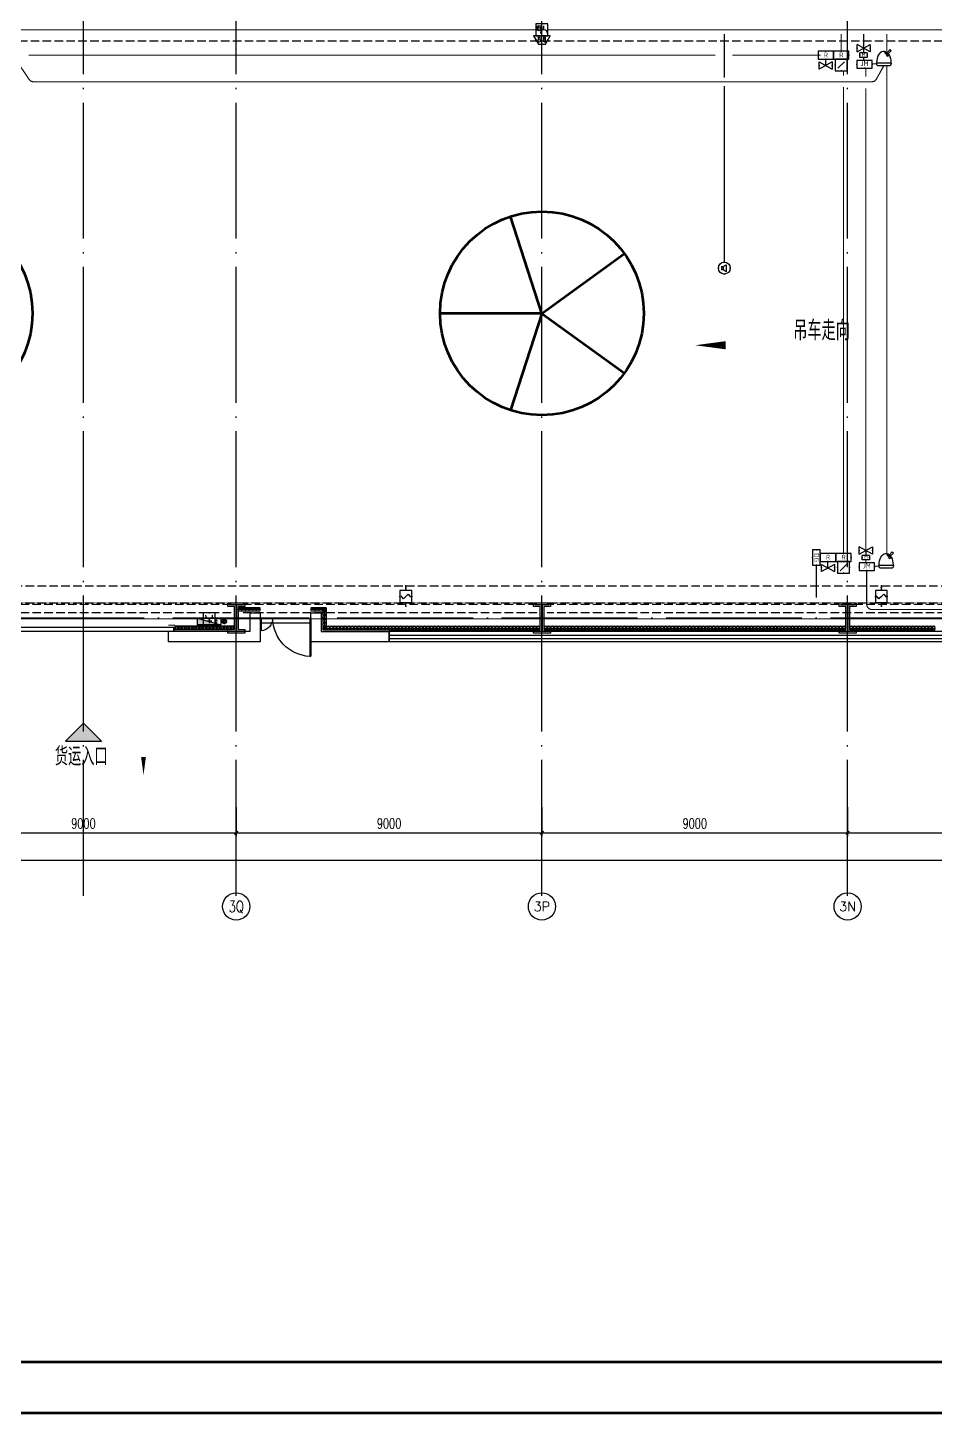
# Model space of a CAD drawing. Extents: x -1396510 to 1250330, y -1892470 to 1623980.
# Drawn here: x 687338 to 714056, y -1383328 to -1342486 of the extents above; entities that cross this region are included whole.
import ezdxf
from ezdxf.enums import TextEntityAlignment as Align

# ---------------------------------------------------------------- set-up
doc = ezdxf.new("R2010")
doc.units = 0
doc.header["$LTSCALE"] = 1000
doc.header["$MEASUREMENT"] = 0
for name, pattern in [('10平面$0$DASH', [0.35, 0.25, -0.1]), ('DASH', [0.35, 0.25, -0.1]), ('DOTE', [2.42, 2, -0.2, 0.02, -0.2])]:
    doc.linetypes.add(name, pattern=pattern)
doc.layers.get('Defpoints').update_dxf_attribs({"color": 210})
for name, color, linetype in [('0-cxFrame', 155, 'Continuous'), ('10平面$0$WINDOW', 4, 'Continuous'), ('A-AXIS-D', 1, 'Continuous'), ('A-AXIS-DOTE', 14, 'DOTE'), ('A-AXIS-SYMB', 3, 'Continuous'), ('A-HATCH-2', 251, 'Continuous'), ('A-HRAIL', 173, 'Continuous'), ('A-LIN-V', 9, 'Continuous'), ('A-SFCE', 30, 'Continuous'), ('A-TEXT', 61, 'Continuous'), ('A-WINDOW', 140, 'Continuous'), ('AS-COLN', 6, 'Continuous'), ('AS-WALL', 40, 'Continuous'), ('CABLETRAY_FIRE', 1, 'DASH'), ('EQUIP-动力', 3, 'Continuous'), ('EQUIP-广播', 3, 'Continuous'), ('EQUIP-消防', 3, 'Continuous'), ('FH-tri', 180, 'Continuous'), ('SB_ZF消火栓', 10, 'Continuous'), ('SB_ZF消火栓M', 10, 'Continuous'), ('SP-KDLA消防', 2, 'Continuous'), ('WIRE-照明', 1, 'Continuous'), ('建-窗', 4, 'Continuous'), ('建-箭头', 3, 'Continuous')]:
    doc.layers.add(name, color=color, linetype=linetype)
doc.layers.add('0-cxText', color=131, linetype='Continuous', lineweight=25)
doc.layers.add('LG-ZF消防', color=1, linetype='Continuous', lineweight=60)
doc.layers.add('A-云线2', color=3, linetype='Continuous', plot=False)
doc.styles.add('_TCH_AXIS', font='COMPLEX', dxfattribs={"bigfont": 'GBCBIG'})
doc.styles.add('_TCH_DIM_T3', font='SIMPLEX', dxfattribs={"width": 0.705882, "bigfont": 'GBCBIG'})
doc.styles.add('_TEL_ATTDEF', font='GBENOR', dxfattribs={"width": 0.8, "height": 3, "bigfont": 'GBCBIG'})
doc.styles.add('_TEL_DIM', font='SIMPLEX', dxfattribs={"width": 0.8, "height": 3.5, "bigfont": 'HZTXT'})
doc.styles.add('A-STANDARD', font='SIMPLEX', dxfattribs={"bigfont": 'GBCBIG'})
doc.styles.add('cx_tuming', font='simhei.ttf')
doc.styles.add('cx_tuqian1', font='')
doc.styles.get("Standard").update_dxf_attribs({"font": 'gbenor.shx', "bigfont": 'gbcbig.shx'})
doc.styles.add('TG_LINETYPE', font='SIMPLEX', dxfattribs={"width": 0.8, "height": 3, "bigfont": 'HZTXT'})
doc.styles.add('黑体', font='simhei.ttf', dxfattribs={"height": 12})
doc.styles.get('cx_tuqian1').set_extended_font_data('SimSun')
doc.linetypes.add('TG_B', pattern='A,1,-0.3,["B",TG_LINETYPE,S=0.1,R=0,X=-0.25,Y=-0.15],0', length=1.3)
doc.linetypes.add('TG_TV', pattern='A,1,-0.6,["TV",TG_LINETYPE,S=0.1,R=0,X=-0.6,Y=-0.15],0', length=1.6)
doc.dimstyles.new('_TCH_ARCH&&100', dxfattribs={"dimtxt": 297.5, "dimasz": 100, "dimexe": 100, "dimexo": 100, "dimgap": 126.25, "dimtad": 1, "dimdec": 0, "dimzin": 0, "dimdsep": 46, "dimtxsty": '_TCH_DIM_T3', "dimblk": 'ARCHTICK', "dimcen": 0.09, "dimclrt": 7, "dimazin": 2, "dimtfac": 1, "dimtdec": 0, "dimtix": 1, "dimtmove": 2, "dimatfit": 3, "dimfxl": 0, "dimtolj": 1, "dimtzin": 0, "dimarcsym": 0})

# ---------------------------------------------------------------- blocks, each defined once
blk = doc.blocks.new('WINDOW2DLIB$DYNSTYLE$00000005')
at = {"color": 0}
for points in [[(-0.5, 0.5), (-0.5, -0.5)], [(-0.5, 0.5), (0.5, 0.5)], [(0.5, -0.5), (0.5, 0.5)], [(0.5, 0.1667), (-0.5, 0.1667)], [(0.5, -0.1667), (-0.5, -0.1667)], [(-0.5, -0.5), (0.5, -0.5)]]:
    blk.add_lwpolyline(points, dxfattribs=at)
blk = doc.blocks.new('10平面$0$$DorLib2D$00000126')
at = {"color": 0, "linetype": 'Continuous'}
for p, q in [((-0.532, 0.5), (-0.532, 0.9)), ((0.532, 0.9), (0.532, 0.5))]:
    blk.add_line(p, q, dxfattribs=at)
at = {"color": 0, "linetype": '10平面$0$DASH'}
for p, q in [((-0.532, 0.9), (0.532, 0.9)), ((-0.532, 0.5), (0.532, 0.5))]:
    blk.add_line(p, q, dxfattribs=at)
blk = doc.blocks.new('DOOR2DLIB$SYSLIB$00000123')
at = {"color": 0}
for p, q in [((0.475, -0.001), (0.475, 0.752)), ((0.475, 0.752), (0.5, 0.752)), ((0.5, -0.001), (0.5, 0.752)), ((-0.5, 0), (-0.5, 0.252)), ((-0.475, 0.252), (-0.5, 0.252)), ((-0.475, 0), (-0.475, 0.252)), ((-0.475, 0), (-0.5, 0)), ((0.475, -0.001), (0.5, -0.001))]:
    blk.add_line(p, q, dxfattribs=at)
for centre, radius, start, end in [((0.505, -0.002), 0.755, 92.2493, 179.7238), ((-0.501, 0.003), 0.251, 359.7899, 84.0974)]:
    blk.add_arc(centre, radius, start, end, dxfattribs=at)
blk = doc.blocks.new('42343243')
at = {"layer": '10平面$0$WINDOW'}
blk.add_line((-252654, 1222620), (-254154, 1222620), dxfattribs=at)
at = {"layer": 'AS-WALL'}
for p, q in [((-254154, 1223170), (-256854, 1223170)), ((-256854, 1222870), (-256854, 1223170)), ((-254454, 1222870), (-256854, 1222870)), ((-254454, 1222320), (-254454, 1222870)), ((-254154, 1222620), (-254154, 1223170)), ((-250354, 1223170), (-252654, 1223170)), ((-252654, 1222620), (-252654, 1223170)), ((-252354, 1222870), (-250354, 1222870)), ((-252354, 1222320), (-252354, 1222870)), ((-250354, 1222870), (-250354, 1223170)), ((-254154, 1222320), (-254154, 1222620)), ((-252654, 1222620), (-252654, 1222320)), ((-254454, 1222320), (-254154, 1222320)), ((-252654, 1222320), (-252354, 1222320))]:
    blk.add_line(p, q, dxfattribs=at)
at = {"layer": '10平面$0$WINDOW', "zscale": 300}
for name, p, xscale, yscale, rotation in [('DOOR2DLIB$SYSLIB$00000123', (-253404, 1222470), -1500, -1500, 179.9999999999555), ('10平面$0$$DorLib2D$00000126', (-259354, 1223020), 5000, 300, 179.9999999999992)]:
    blk.add_blockref(name, p, dxfattribs=dict(at, xscale=xscale, yscale=yscale, rotation=rotation))
at = {"layer": '建-窗', "xscale": -20900, "yscale": -300, "zscale": 300, "rotation": 359.9999999994902}
blk.add_blockref('WINDOW2DLIB$DYNSTYLE$00000005', (-239904, 1223020), dxfattribs=at)
blk = doc.blocks.new('4324324')
at = {"layer": 'A-HATCH-2', "color": 8, "linetype": 'DASH'}
for p, q in [((-313054, 565920), (-128854, 565920)), ((-312854, 549870), (-138054, 549870)), ((-312854, 549370), (-138054, 549370))]:
    blk.add_line(p, q, dxfattribs=at)
blk = doc.blocks.new('w4324324')
at = {"layer": 'A-HATCH-2', "color": 0, "lineweight": 60}
for q in [(-1694760, 686605), (-1697614, 684532), (-1691907, 684532), (-1696524, 681178), (-1692997, 681178)]:
    blk.add_line((-1694760, 683605), q, dxfattribs=at)
blk.add_circle((-1694760, 683605), 3000, dxfattribs=at)
blk = doc.blocks.new('342343')
at = {"layer": 'A-LIN-V', "color": 8}
for p in [(1030710, 63556), (1030710, 45556)]:
    blk.add_blockref('w4324324', p, dxfattribs=at)
blk = doc.blocks.new('w42343243')
at = {"layer": 'A-HATCH-2', "color": 8}
blk.add_lwpolyline([(-165104, 621070), (-164604, 621070), (-164604, 620958), (-164800, 620958), (-164800, 620282), (-164604, 620282), (-164604, 620170), (-165104, 620170), (-165104, 620282), (-164908, 620282), (-164908, 620958), (-165104, 620958)], close=True, dxfattribs=at)
at = {"layer": 'AS-COLN', "color": 3}
blk.add_lwpolyline([(-165054, 621020), (-164654, 621020), (-164654, 621008), (-164850, 621008), (-164850, 620232), (-164654, 620232), (-164654, 620220), (-165054, 620220), (-165054, 620232), (-164858, 620232), (-164858, 621008), (-165054, 621008)], close=True, dxfattribs=at)
blk = doc.blocks.new('42343')
at = {"layer": 'A-WINDOW'}
for p in [(-90000, -71700), (-81000, -71700), (-72000, -71700)]:
    blk.add_blockref('w42343243', p, dxfattribs=at)
blk = doc.blocks.new('3333')
at = {"layer": 'A-SFCE', "const_width": 20}
blk.add_lwpolyline([(-227064, 766320), (-227064, 766510), (-227244, 766510), (-227244, 766320)], dxfattribs=at)
blk = doc.blocks.new('A$C5D961328')
at = {"layer": 'SB_ZF消火栓'}
blk.add_hatch(color=256, dxfattribs=at).paths.add_polyline_path([(0, 40), (700, 40), (700, 240)])
for p, q in [((700, 240), (0, 240)), ((0, 240), (0, 40)), ((700, 240), (0, 40)), ((0, 40), (700, 40)), ((700, 240), (700, 40))]:
    blk.add_line(p, q, dxfattribs=at)
at = {"layer": 'SB_ZF消火栓', "color": 1}
blk.add_circle((140, 140), 32.5, dxfattribs=at)
blk = doc.blocks.new('we42342343234')
at = {"layer": 'LG-ZF消防'}
blk.add_circle((-255204, 548820), 50, dxfattribs=at)
at = {"layer": 'SB_ZF消火栓M', "xscale": -1}
blk.add_blockref('A$C5D961328', (-255304, 548680), dxfattribs=at)
blk = doc.blocks.new('_ArchTick')
at = {"color": 0, "linetype": 'ByBlock', "const_width": 0.4}
blk.add_lwpolyline([(-0.5, -0.5), (0.5, 0.5)], dxfattribs=at)
blk = doc.blocks.new('*D5805')
at = {"layer": 'A-AXIS-D', "color": 0, "lineweight": -2, "transparency": 16777216}
for p, q in [((49000, -77370), (49000, -78228)), ((58000, -77370), (58000, -78228)), ((49000, -78128), (58000, -78128))]:
    blk.add_line(p, q, dxfattribs=at)
at = {"layer": 'Defpoints', "color": 0, "transparency": 16777216}
for p in [(49000, -77270), (58000, -77270), (58000, -78128)]:
    blk.add_point(p, dxfattribs=at)
at = {"layer": 'A-AXIS-D', "color": 0, "lineweight": -2, "transparency": 16777216, "xscale": 100, "yscale": 100, "zscale": 100, "rotation": 180}
blk.add_blockref('_ArchTick', (49000, -78128), dxfattribs=at)
at = {"layer": 'A-AXIS-D', "color": 0, "lineweight": -2, "transparency": 16777216, "xscale": 100, "yscale": 100, "zscale": 100}
blk.add_blockref('_ArchTick', (58000, -78128), dxfattribs=at)
at = {"layer": 'A-AXIS-D', "color": 7, "transparency": 16777216, "insert": (53500, -77853), "char_height": 297.5, "attachment_point": 5, "style": '_TCH_DIM_T3'}
blk.add_mtext('\\A1;9000', dxfattribs=at)
blk = doc.blocks.new('*D5806')
at = {"layer": 'A-AXIS-D', "color": 0, "lineweight": -2, "transparency": 16777216}
for p, q in [((58000, -77370), (58000, -78228)), ((67000, -77370), (67000, -78228)), ((58000, -78128), (67000, -78128))]:
    blk.add_line(p, q, dxfattribs=at)
at = {"layer": 'Defpoints', "color": 0, "transparency": 16777216}
for p in [(58000, -77270), (67000, -77270), (67000, -78128)]:
    blk.add_point(p, dxfattribs=at)
at = {"layer": 'A-AXIS-D', "color": 0, "lineweight": -2, "transparency": 16777216, "xscale": 100, "yscale": 100, "zscale": 100, "rotation": 180}
blk.add_blockref('_ArchTick', (58000, -78128), dxfattribs=at)
at = {"layer": 'A-AXIS-D', "color": 0, "lineweight": -2, "transparency": 16777216, "xscale": 100, "yscale": 100, "zscale": 100}
blk.add_blockref('_ArchTick', (67000, -78128), dxfattribs=at)
at = {"layer": 'A-AXIS-D', "color": 7, "transparency": 16777216, "insert": (62500, -77853), "char_height": 297.5, "attachment_point": 5, "style": '_TCH_DIM_T3'}
blk.add_mtext('\\A1;9000', dxfattribs=at)
blk = doc.blocks.new('*D5807')
at = {"layer": 'A-AXIS-D', "color": 0, "lineweight": -2, "transparency": 16777216}
for p, q in [((67000, -77370), (67000, -78228)), ((76000, -77370), (76000, -78228)), ((67000, -78128), (76000, -78128))]:
    blk.add_line(p, q, dxfattribs=at)
at = {"layer": 'Defpoints', "color": 0, "transparency": 16777216}
for p in [(67000, -77270), (76000, -77270), (76000, -78128)]:
    blk.add_point(p, dxfattribs=at)
at = {"layer": 'A-AXIS-D', "color": 0, "lineweight": -2, "transparency": 16777216, "xscale": 100, "yscale": 100, "zscale": 100, "rotation": 180}
blk.add_blockref('_ArchTick', (67000, -78128), dxfattribs=at)
at = {"layer": 'A-AXIS-D', "color": 0, "lineweight": -2, "transparency": 16777216, "xscale": 100, "yscale": 100, "zscale": 100}
blk.add_blockref('_ArchTick', (76000, -78128), dxfattribs=at)
at = {"layer": 'A-AXIS-D', "color": 7, "transparency": 16777216, "insert": (71500, -77853), "char_height": 297.5, "attachment_point": 5, "style": '_TCH_DIM_T3'}
blk.add_mtext('\\A1;9000', dxfattribs=at)
blk = doc.blocks.new('*D5808')
at = {"layer": 'A-AXIS-D', "color": 0, "lineweight": -2, "transparency": 16777216}
for p, q in [((76000, -77370), (76000, -78228)), ((85000, -77370), (85000, -78228)), ((76000, -78128), (85000, -78128))]:
    blk.add_line(p, q, dxfattribs=at)
at = {"layer": 'Defpoints', "color": 0, "transparency": 16777216}
for p in [(76000, -77270), (85000, -77270), (85000, -78128)]:
    blk.add_point(p, dxfattribs=at)
at = {"layer": 'A-AXIS-D', "color": 0, "lineweight": -2, "transparency": 16777216, "xscale": 100, "yscale": 100, "zscale": 100, "rotation": 180}
blk.add_blockref('_ArchTick', (76000, -78128), dxfattribs=at)
at = {"layer": 'A-AXIS-D', "color": 0, "lineweight": -2, "transparency": 16777216, "xscale": 100, "yscale": 100, "zscale": 100}
blk.add_blockref('_ArchTick', (85000, -78128), dxfattribs=at)
at = {"layer": 'A-AXIS-D', "color": 7, "transparency": 16777216, "insert": (80500, -77853), "char_height": 297.5, "attachment_point": 5, "style": '_TCH_DIM_T3'}
blk.add_mtext('\\A1;9000', dxfattribs=at)
blk = doc.blocks.new('*D5830')
at = {"layer": 'A-AXIS-D', "color": 0, "lineweight": -2, "transparency": 16777216}
for p, q in [((-900, -77470), (-900, -79028)), ((184800, -77470), (184800, -79028)), ((-900, -78928), (184800, -78928))]:
    blk.add_line(p, q, dxfattribs=at)
at = {"layer": 'Defpoints', "color": 0, "transparency": 16777216}
for p in [(-900, -77370), (184800, -77370), (184800, -78928)]:
    blk.add_point(p, dxfattribs=at)
at = {"layer": 'A-AXIS-D', "color": 0, "lineweight": -2, "transparency": 16777216, "xscale": 100, "yscale": 100, "zscale": 100, "rotation": 180}
blk.add_blockref('_ArchTick', (-900, -78928), dxfattribs=at)
at = {"layer": 'A-AXIS-D', "color": 0, "lineweight": -2, "transparency": 16777216, "xscale": 100, "yscale": 100, "zscale": 100}
blk.add_blockref('_ArchTick', (184800, -78928), dxfattribs=at)
at = {"layer": 'A-AXIS-D', "color": 7, "transparency": 16777216, "insert": (91950, -78653), "char_height": 297.5, "attachment_point": 5, "style": '_TCH_DIM_T3'}
blk.add_mtext('\\A1;185700', dxfattribs=at)
blk = doc.blocks.new('99平面图例外参$0$$LinePat$圆环')
for points in [[(0, 150), (300, 150)], [(0, 0), (300, 0)], [(0, -150), (300, -150)]]:
    blk.add_lwpolyline(points)
at = {"color": 0}
blk.add_circle((150, 0), 150, dxfattribs=at)
blk = doc.blocks.new('$equip$00002763')
for p, q in [((-0.5, 0), (-0.91, 0)), ((-0.8, 0.04), (-0.8, -0.04)), ((-0.8, -0.04), (-0.63, 0)), ((-0.5, 0.5), (-0.5, -0.5)), ((0.5, 0.5), (-0.5, 0.5)), ((-0.2, 0.2), (0.05, 0.4)), ((0, 0), (-0.2, 0.2)), ((0, 0), (0.2, -0.2)), ((0.5, -0.5), (0.5, 0.5)), ((0.81, 0), (0.5, 0)), ((-0.5, -0.5), (0.5, -0.5)), ((0.2, -0.2), (-0.05, -0.4))]:
    blk.add_line(p, q)
at = {"color": 0, "linetype": 'Continuous'}
blk.add_line((-0.63, 0), (-0.8, 0.04), dxfattribs=at)
at = {"const_width": 0.0571}
for points in [[(-0.91, 0), (-0.5, 0)], [(-0.5, 0.5), (0.5, 0.5), (0.5, -0.5), (-0.5, -0.5), (-0.5, 0.5), (0.5, 0.5)], [(0.5, 0), (0.81, 0)]]:
    blk.add_lwpolyline(points, dxfattribs=at)
for p in [(-0.91, 0), (0, 0.5), (0.81, 0), (0, -0.5)]:
    blk.add_point(p)
blk.add_solid([(-0.63, 0), (-0.8, 0.04), (-0.8, -0.04)])
at = {"color": 7, "flags": 1}
for tag, height, p in [('A', 0.00002, (0, 0)), ('B', 0.4, (0.75, -0.35))]:
    blk.add_attdef(tag, text='', height=height, dxfattribs=at).set_placement(p, align=Align.MIDDLE_CENTER)
blk = doc.blocks.new('$equip$00002656')
for p, q in [((-0.5, 1), (-0.5, 0)), ((0.5, 1), (-0.5, 1)), ((-0.5, 0), (0.5, 0)), ((-0.22, 0.33), (0.22, 0.33)), ((0, 0.5), (0, 0.15)), ((0.5, 0), (0.5, 1))]:
    blk.add_line(p, q)
at = {"const_width": 0.0571}
blk.add_lwpolyline([(-0.5, 1), (0.5, 1), (0.5, 0), (-0.5, 0), (-0.5, 1), (0.5, 1)], dxfattribs=at)
blk.add_arc((0, 0.8), 0.3, 180, 0)
for p in [(-0.5, 0.5), (0, 1), (0, 0), (0.5, 0.5)]:
    blk.add_point(p)
at = {"color": 7, "flags": 1}
for tag, height, p in [('A', 0.00002, (0, 0)), ('B', 0.4, (0.76, 0.29))]:
    blk.add_attdef(tag, text='', height=height, dxfattribs=at).set_placement(p, align=Align.MIDDLE_CENTER)
blk = doc.blocks.new('$equip$00002341')
for p, q in [((-0.24, 0.14), (-0.24, -0.14)), ((-0.24, 0.14), (-0.1, 0.14)), ((-0.1, 0.14), (0.17, 0.28)), ((-0.1, 0.14), (-0.1, -0.14)), ((0.17, 0.28), (0.17, -0.3)), ((-0.1, -0.14), (-0.24, -0.14)), ((0.17, -0.3), (-0.1, -0.14))]:
    blk.add_line(p, q)
at = {"const_width": 0.0571}
blk.add_lwpolyline([(-0.5, 0, -1), (0.5, 0, -1), (-0.5, 0, -1.463176)], format="xyb", dxfattribs=at)
blk.add_circle((0, 0), 0.5)
for p in [(-0.5, 0), (0, 0.5), (0.5, 0), (0, -0.5)]:
    blk.add_point(p)
at = {"color": 7, "style": '_TEL_DIM', "flags": 1}
blk.add_attdef('A', text='', height=0.00002, dxfattribs=at).set_placement((0, 0), align=Align.MIDDLE_CENTER)
blk = doc.blocks.new('$equip$00002655')
for p, q in [((-0.5, 1), (-0.5, 0)), ((0.5, 1), (-0.5, 1)), ((-0.5, 0), (0.5, 0)), ((-0.17, 0.5), (-0.17, 0.15)), ((0.5, 0), (0.5, 1))]:
    blk.add_line(p, q)
at = {"const_width": 0.0571}
blk.add_lwpolyline([(-0.5, 1), (0.5, 1), (0.5, 0), (-0.5, 0), (-0.5, 1), (0.5, 1)], dxfattribs=at)
for radius in [0.226, 0.113]:
    blk.add_circle((0.23, 0.36), radius)
blk.add_arc((-0.17, 0.8), 0.3, 180, 0)
for p in [(-0.5, 0.5), (0, 1), (0, 0), (0.5, 0.5)]:
    blk.add_point(p)
at = {"color": 7, "flags": 1}
for tag, height, p in [('A', 0.00002, (0, 0)), ('B', 0.4, (0.76, 0.29))]:
    blk.add_attdef(tag, text='', height=height, dxfattribs=at).set_placement(p, align=Align.MIDDLE_CENTER)
blk = doc.blocks.new('$equip$00002679')
for p, q in [((-0.3, 0.7), (-0.7, 0)), ((-0.7, 0), (0.7, 0)), ((0.3, 0.7), (-0.3, 0.7)), ((0.3, 0.7), (-0.3, 0.7)), ((-0.26, 0.25), (-0.3, 0.57)), ((-0.3, 0.57), (-0.13, 0.49)), ((-0.3, 0.25), (-0.3, 0.11)), ((-0.13, 0.25), (-0.3, 0.25)), ((-0.3, 0.11), (-0.13, 0.11)), ((-0.13, 0.49), (-0.17, 0.25)), ((-0.13, 0.11), (-0.13, 0.25)), ((0, 0.7), (0, 0)), ((0.17, 0.11), (0.17, 0.34)), ((0.29, 0.11), (0.17, 0.11)), ((0.29, 0.34), (0.29, 0.11)), ((0.7, 0), (0.3, 0.7))]:
    blk.add_line(p, q)
at = {"const_width": 0.0571}
blk.add_lwpolyline([(-0.3, 0.7), (0.3, 0.7), (0.7, 0), (-0.7, 0), (-0.3, 0.7), (0.3, 0.7)], dxfattribs=at)
blk.add_lwpolyline([(-0.3, 0.7), (0.3, 0.7), (0.7, 0), (-0.7, 0), (-0.3, 0.7), (0.3, 0.7)], dxfattribs=at)
blk.add_circle((0.23, 0.43), 0.111)
for p in [(-0.5, 0.35), (0, 0.7), (0, 0), (0.5, 0.35)]:
    blk.add_point(p)
at = {"color": 7, "flags": 1}
for tag, height, p in [('A', 0.00002, (0, 0)), ('B', 0.4, (0.96, 0.3))]:
    blk.add_attdef(tag, text='', height=height, dxfattribs=at).set_placement(p, align=Align.MIDDLE_CENTER)
blk = doc.blocks.new('$equip$00002773')
for p, q in [((0.65, 0.65), (-0.65, 0.65)), ((-0.65, 0.65), (-0.65, 0)), ((-0.65, 0), (0.65, 0)), ((0.65, 0), (0.65, 0.65))]:
    blk.add_line(p, q)
at = {"const_width": 0.04}
blk.add_lwpolyline([(-0.65, 0.65), (-0.65, 0), (0.65, 0), (0.65, 0.65), (-0.65, 0.65), (-0.65, 0)], dxfattribs=at)
for p in [(-0.65, 0.33), (0, 0.65), (0, 0), (0.65, 0.33)]:
    blk.add_point(p)
at = {"color": 7}
blk.add_attdef('$TEXT$', text='', height=0.4, dxfattribs=at).set_placement((0.01, 0.34), align=Align.MIDDLE_CENTER)
at = {"color": 7, "flags": 1}
for tag, p in [('A', (0, 0)), ('B', (0.9, 0.25))]:
    blk.add_attdef(tag, text='', height=0.4, dxfattribs=at).set_placement(p, align=Align.MIDDLE_CENTER)
blk = doc.blocks.new('$equip$00003146')
for p, q in [((-0.31, 0), (0.31, 0)), ((-0.31, -0.38), (-0.31, 0)), ((0.31, 0), (0.31, -0.38)), ((0.55, -0.49), (-0.55, -1.09)), ((-0.55, -0.49), (0.55, -1.09)), ((-0.55, -1.09), (-0.55, -0.49)), ((-0.31, -0.38), (0.31, -0.38)), ((0, -0.79), (0, -0.38)), ((0.55, -0.49), (0.55, -1.09))]:
    blk.add_line(p, q)
for p in [(0, 0), (-0.55, -0.79), (-0.31, -0.19), (0, -0.79), (0.31, -0.19), (0.55, -0.79)]:
    blk.add_point(p)
at = {"color": 7, "style": '_TEL_DIM'}
blk.add_attdef('$TEXT$', text='', height=0.3, dxfattribs=at).set_placement((0, -0.19), align=Align.MIDDLE_CENTER)
at = {"color": 7, "style": '_TEL_DIM', "flags": 1}
for tag in ['A', 'REMARK']:
    blk.add_attdef(tag, text='', height=0.00002, dxfattribs=at).set_placement((0, 0), align=Align.MIDDLE_CENTER)
blk = doc.blocks.new('A$C7E452847')
at = {"layer": 'SP-KDLA消防', "color": 0}
for p, q in [((-257, 0), (-300, -46)), ((-257, 0), (257, 0)), ((-300, -71), (-300, -46)), ((-300, -71), (-300, -95)), ((-280, -116), (-300, -95)), ((-280, -116), (280, -116)), ((-280, -116), (-276, -203)), ((-276, -203), (-261, -288)), ((-261, -288), (-238, -366)), ((-238, -366), (-207, -436)), ((-207, -436), (-169, -495)), ((-169, -495), (-125, -541)), ((-125, -541), (-77, -573)), ((41, -515), (67, -493)), ((41, -515), (60, -550)), ((60, -550), (96, -526)), ((67, -493), (90, -463)), ((77, -573), (125, -541)), ((90, -463), (111, -425)), ((96, -526), (130, -491)), ((111, -425), (128, -381)), ((125, -541), (169, -495)), ((128, -381), (182, -396)), ((130, -491), (158, -448)), ((250, -646), (136, -532)), ((158, -448), (182, -396)), ((169, -495), (207, -436)), ((176, -486), (293, -603)), ((207, -436), (238, -366)), ((238, -366), (261, -288)), ((257, 0), (300, -46)), ((261, -288), (276, -203)), ((276, -203), (280, -116)), ((280, -116), (300, -95)), ((300, -46), (300, -71)), ((300, -95), (300, -71)), ((-77, -573), (-26, -589)), ((-26, -589), (26, -589)), ((26, -589), (77, -573)), ((293, -603), (250, -646))]:
    blk.add_line(p, q, dxfattribs=at)
blk = doc.blocks.new('$equip$00002760')
for p, q in [((0.5, 0.5), (-0.5, 0.5)), ((-0.5, 0.5), (-0.5, -0.5)), ((-0.28, -0.28), (0.28, 0.28)), ((0.5, -0.5), (0.5, 0.5)), ((-0.5, -0.5), (0.5, -0.5))]:
    blk.add_line(p, q)
at = {"const_width": 0.0571}
blk.add_lwpolyline([(-0.5, 0.5), (0.5, 0.5), (0.5, -0.5), (-0.5, -0.5), (-0.5, 0.5), (0.5, 0.5)], dxfattribs=at)
for p in [(-0.5, 0), (0, 0.5), (0.5, 0), (0, -0.5)]:
    blk.add_point(p)
blk.add_solid([(0.28, 0.28), (0.07, 0.12), (0.12, 0.07)])
at = {"color": 7, "flags": 1}
for tag, height, p in [('A', 0.00002, (0, 0)), ('B', 0.4, (0.75, -0.25))]:
    blk.add_attdef(tag, text='', height=height, dxfattribs=at).set_placement(p, align=Align.MIDDLE_CENTER)
blk = doc.blocks.new('$equip$00002794')
for p, q in [((0, -0.55), (0, 0)), ((0, 0), (0.23, 0)), ((-0.55, -0.85), (-0.55, -0.25)), ((-0.55, -0.25), (0.55, -0.85)), ((0.55, -0.25), (-0.55, -0.85)), ((0.55, -0.25), (0.55, -0.85))]:
    blk.add_line(p, q)
for p in [(-0.55, -0.55), (0, -0.55), (0.55, -0.55)]:
    blk.add_point(p)
at = {"color": 7, "flags": 1}
for tag, height, p in [('A', 0.00002, (0, 0)), ('B', 0.4, (0.8, -0.61))]:
    blk.add_attdef(tag, text='', height=height, dxfattribs=at).set_placement(p, align=Align.MIDDLE_CENTER)
blk = doc.blocks.new('$equip$00002776')
for p, q in [((0.65, 0.65), (-0.65, 0.65)), ((-0.65, 0.65), (-0.65, 0)), ((-0.65, 0), (0.65, 0)), ((0.65, 0), (0.65, 0.65))]:
    blk.add_line(p, q)
at = {"const_width": 0.0571}
blk.add_lwpolyline([(-0.65, 0.65), (-0.65, 0), (0.65, 0), (0.65, 0.65), (-0.65, 0.65), (-0.65, 0)], dxfattribs=at)
for p in [(-0.65, 0.33), (0, 0.65), (0, 0), (0.65, 0.33)]:
    blk.add_point(p)
at = {"color": 7}
blk.add_attdef('$TEXT$', text='', height=0.34, dxfattribs=at).set_placement((0.01, 0.34), align=Align.MIDDLE_CENTER)
at = {"color": 7, "flags": 1}
for tag, height, p in [('A', 0.00002, (0, 0)), ('B', 0.4, (0.9, 0.25))]:
    blk.add_attdef(tag, text='', height=height, dxfattribs=at).set_placement(p, align=Align.MIDDLE_CENTER)
blk = doc.blocks.new('TK22.A0+2 L(Dragon)')
at = {"layer": '0-cxFrame', "color": 7, "const_width": 0.5}
blk.add_lwpolyline([(0, 0), (-1783, 0), (-1783, 841), (0, 841)], close=True, dxfattribs=at)
at = {"layer": '0-cxFrame', "const_width": 0.5}
blk.add_lwpolyline([(-80, 10), (-1763, 10), (-1763, 831), (-80, 831)], close=True, dxfattribs=at)
at = {"style": '黑体', "flags": 4}
blk.add_attdef('图幅', text='', height=3.3, dxfattribs=at).set_placement((-40, 3), align=Align.RIGHT)
at = {"layer": '0-cxText', "flags": 4}
for tag, height, style, p in [('建设单位', 3.5, 'cx_tuming', (-45, 240)), ('项目名称', 3.5, 'cx_tuming', (-45, 210)), ('子项名称', 3.5, 'cx_tuming', (-45, 180)), ('工程编号', 3.3, 'cx_tuqian1', (-35, 165)), ('图名1', 3.5, 'cx_tuming', (-45, 87)), ('图名2', 3.5, 'cx_tuming', (-45, 79)), ('图名3', 3.5, 'cx_tuming', (-45, 71)), ('出图日期', 3.3, 'cx_tuqian1', (-39, 60)), ('专业', 3.3, 'cx_tuqian1', (-55, 52)), ('图号', 3.3, 'cx_tuqian1', (-55, 44)), ('版次', 3.3, 'cx_tuqian1', (-20, 44))]:
    blk.add_attdef(tag, text='', height=height, dxfattribs=dict(at, style=style)).set_placement(p, align=Align.MIDDLE)
at = {"layer": 'Defpoints', "color": 6, "flags": 4}
for tag, height, style, p in [('tufu', 3.3, '黑体', (-12, 12)), ('dwfname', 4, 'cx_tuqian1', (-80, 3))]:
    blk.add_attdef(tag, text='', height=height, dxfattribs=dict(at, style=style)).set_placement(p, align=Align.RIGHT)
blk = doc.blocks.new('世赫3#厂房一层0821')
at = {"layer": 'FH-tri'}
h = blk.add_hatch(color=8, dxfattribs=at)
h.dxf.hatch_style = 1
h.paths.add_polyline_path([(52969.7, -75422.6), (54030.3, -75422.6), (53500, -74892.3)])
at = {"layer": 'A-AXIS-D'}
for centre in [(58000, -80296), (67000, -80296), (76000, -80296)]:
    blk.add_circle(centre, 400, dxfattribs=at)
at = {"layer": 'A-AXIS-DOTE', "color": 8, "ltscale": 2}
for p, q in [((53500, -79980), (53500, 5514)), ((58000, -79980), (58000, 5514)), ((67000, -79980), (67000, 5514)), ((76000, -79980), (76000, 5514)), ((190814.2, -71800), (-5155.8, -71800))]:
    blk.add_line(p, q, dxfattribs=at)
at = {"layer": 'A-AXIS-SYMB', "color": 8}
blk.add_lwpolyline([(55270, -74962.3, 0, 0, 0), (55270, -76422.3, 0, 140, 0), (55270, -75897.3, 0, 0, 0)], format="xyseb", dxfattribs=at)
at = {"layer": 'A-SFCE', "linetype": 'DASH'}
for p, q in [((57850, -71400), (49250, -71400)), ((84850, -71400), (67150, -71400)), ((57850, -71650), (49250, -71650)), ((84850, -71650), (67150, -71650))]:
    blk.add_line(p, q, dxfattribs=at)
at = {"layer": 'A-SFCE', "color": 2, "linetype": 'DASH'}
for p, q in [((66850, -71400), (58150, -71400)), ((66850, -71650), (58150, -71650))]:
    blk.add_line(p, q, dxfattribs=at)
at = {"layer": 'FH-tri', "color": 8}
blk.add_lwpolyline([(52969.7, -75422.6), (54030.3, -75422.6), (54030.3, -75422.6), (53500, -74892.3)], close=True, dxfattribs=at)
at = {"layer": '建-箭头', "color": 8}
blk.add_lwpolyline([(78412.2, -63765, 0, 0, 0), (71512.2, -63765, 0, 240, 0), (72412.2, -63765, 0, 0, 0)], format="xyseb", dxfattribs=at)
at = {"layer": 'A-HRAIL', "yscale": 0.3333333333111111, "zscale": 0.3333333333111111}
for p, xscale, rotation in [((58161.7, -71549.9), 0.3588888661693109, 180), ((58269.3, -71549.9), 0.3588888661693109, 180), ((58377, -71549.9), 0.3588888661693109, 180), ((58484.7, -71549.9), 0.3588888661693109, 180), ((58592.3, -71549.9), 0.3588888661693109, 180), ((58700, -71549.9), 0.3588888661693109, 180), ((60312.5, -71549.9), 0.3749999998826196, 180), ((60425, -71549.9), 0.3749999998826196, 180), ((60537.5, -71549.9), 0.3749999998826196, 180), ((60650, -71549.9), 0.3749999998826196, 180), ((60600, -71499.9), 0.3611111226889233, 270), ((60600, -71608.3), 0.3611111226889233, 270), ((60600, -71716.6), 0.3611111226889233, 270), ((60600, -71824.9), 0.3611111226889233, 270), ((56292.5, -72093.9), 0.344473774357088, 180.000000000205), ((56395.9, -72093.9), 0.344473774357088, 180.000000000205), ((56499.2, -72093.9), 0.344473774357088, 180.000000000205), ((56602.6, -72093.9), 0.344473774357088, 180.000000000205), ((56705.9, -72093.9), 0.344473774357088, 180.000000000205), ((56809.2, -72093.9), 0.344473774357088, 180.000000000205), ((56912.6, -72093.9), 0.344473774357088, 180.000000000205), ((57015.9, -72093.9), 0.344473774357088, 180.000000000205), ((57119.3, -72093.9), 0.344473774357088, 180.000000000205), ((57222.6, -72093.9), 0.344473774357088, 180.000000000205), ((57325.9, -72093.9), 0.344473774357088, 180.000000000205), ((57429.3, -72093.9), 0.344473774357088, 180.000000000205), ((57532.6, -72093.9), 0.344473774357088, 180.000000000205), ((57636, -72093.9), 0.344473774357088, 180.000000000205), ((57739.3, -72093.9), 0.344473774357088, 180.000000000205), ((57842.7, -72093.9), 0.344473774357088, 180.000000000205), ((57946, -72093.9), 0.344473774357088, 180.000000000205), ((60600, -71933.3), 0.3611111226889233, 270), ((60600, -72041.6), 0.3611111226889233, 270), ((60550, -72093.9), -0.338412741900589, 179.9999999997967), ((60651.5, -72093.9), -0.338412741900589, 179.9999999997967), ((60753, -72093.9), -0.338412741900589, 179.9999999997967), ((60854.6, -72093.9), -0.338412741900589, 179.9999999997967), ((60956.1, -72093.9), -0.338412741900589, 179.9999999997967), ((61057.6, -72093.9), -0.338412741900589, 179.9999999997967), ((61159.1, -72093.9), -0.338412741900589, 179.9999999997967), ((61260.7, -72093.9), -0.338412741900589, 179.9999999997967), ((61362.2, -72093.9), -0.338412741900589, 179.9999999997967), ((61463.7, -72093.9), -0.338412741900589, 179.9999999997967), ((61565.2, -72093.9), -0.338412741900589, 179.9999999997967), ((61666.8, -72093.9), -0.338412741900589, 179.9999999997967), ((61768.3, -72093.9), -0.338412741900589, 179.9999999997967), ((61869.8, -72093.9), -0.338412741900589, 179.9999999997967), ((61971.3, -72093.9), -0.338412741900589, 179.9999999997967), ((62072.9, -72093.9), -0.338412741900589, 179.9999999997967), ((62174.4, -72093.9), -0.338412741900589, 179.9999999997967), ((62275.9, -72093.9), -0.338412741900589, 179.9999999997967), ((62377.4, -72093.9), -0.338412741900589, 179.9999999997967), ((62479, -72093.9), -0.338412741900589, 179.9999999997967), ((62580.5, -72093.9), -0.338412741900589, 179.9999999997967), ((62682, -72093.9), -0.338412741900589, 179.9999999997967), ((62783.5, -72093.9), -0.338412741900589, 179.9999999997967), ((62885, -72093.9), -0.338412741900589, 179.9999999997967), ((62986.6, -72093.9), -0.338412741900589, 179.9999999997967), ((63088.1, -72093.9), -0.338412741900589, 179.9999999997967), ((63189.6, -72093.9), -0.338412741900589, 179.9999999997967), ((63291.1, -72093.9), -0.338412741900589, 179.9999999997967), ((63392.7, -72093.9), -0.338412741900589, 179.9999999997967), ((63494.2, -72093.9), -0.338412741900589, 179.9999999997967), ((63595.7, -72093.9), -0.338412741900589, 179.9999999997967), ((63697.2, -72093.9), -0.338412741900589, 179.9999999997967), ((63798.8, -72093.9), -0.338412741900589, 179.9999999997967), ((63900.3, -72093.9), -0.338412741900589, 179.9999999997967), ((64001.8, -72093.9), -0.338412741900589, 179.9999999997967), ((64103.3, -72093.9), -0.338412741900589, 179.9999999997967), ((64204.9, -72093.9), -0.338412741900589, 179.9999999997967), ((64306.4, -72093.9), -0.338412741900589, 179.9999999997967), ((64407.9, -72093.9), -0.338412741900589, 179.9999999997967), ((64509.4, -72093.9), -0.338412741900589, 179.9999999997967), ((64611, -72093.9), -0.338412741900589, 179.9999999997967), ((64712.5, -72093.9), -0.338412741900589, 179.9999999997967), ((64814, -72093.9), -0.338412741900589, 179.9999999997967), ((64915.5, -72093.9), -0.338412741900589, 179.9999999997967), ((65017, -72093.9), -0.338412741900589, 179.9999999997967), ((65118.6, -72093.9), -0.338412741900589, 179.9999999997967), ((65220.1, -72093.9), -0.338412741900589, 179.9999999997967), ((65321.6, -72093.9), -0.338412741900589, 179.9999999997967), ((65423.1, -72093.9), -0.338412741900589, 179.9999999997967), ((65524.7, -72093.9), -0.338412741900589, 179.9999999997967), ((65626.2, -72093.9), -0.338412741900589, 179.9999999997967), ((65727.7, -72093.9), -0.338412741900589, 179.9999999997967), ((65829.2, -72093.9), -0.338412741900589, 179.9999999997967), ((65930.8, -72093.9), -0.338412741900589, 179.9999999997967), ((66032.3, -72093.9), -0.338412741900589, 179.9999999997967), ((66133.8, -72093.9), -0.338412741900589, 179.9999999997967), ((66235.3, -72093.9), -0.338412741900589, 179.9999999997967), ((66336.9, -72093.9), -0.338412741900589, 179.9999999997967), ((66438.4, -72093.9), -0.338412741900589, 179.9999999997967), ((66539.9, -72093.9), -0.338412741900589, 179.9999999997967), ((66641.4, -72093.9), -0.338412741900589, 179.9999999997967), ((66743, -72093.9), -0.338412741900589, 179.9999999997967), ((66844.5, -72093.9), -0.338412741900589, 179.9999999997967), ((67054, -72093.9), -0.3368181817957273, 179.9999999997967), ((67155, -72093.9), -0.3368181817957273, 179.9999999997967), ((67256.1, -72093.9), -0.3368181817957273, 179.9999999997967), ((67357.1, -72093.9), -0.3368181817957273, 179.9999999997967), ((67458.2, -72093.9), -0.3368181817957273, 179.9999999997967), ((67559.2, -72093.9), -0.3368181817957273, 179.9999999997967), ((67660.3, -72093.9), -0.3368181817957273, 179.9999999997967), ((67761.3, -72093.9), -0.3368181817957273, 179.9999999997967), ((67862.4, -72093.9), -0.3368181817957273, 179.9999999997967), ((67963.4, -72093.9), -0.3368181817957273, 179.9999999997967), ((68064.5, -72093.9), -0.3368181817957273, 179.9999999997967), ((68165.5, -72093.9), -0.3368181817957273, 179.9999999997967), ((68266.5, -72093.9), -0.3368181817957273, 179.9999999997967), ((68367.6, -72093.9), -0.3368181817957273, 179.9999999997967), ((68468.6, -72093.9), -0.3368181817957273, 179.9999999997967), ((68569.7, -72093.9), -0.3368181817957273, 179.9999999997967), ((68670.7, -72093.9), -0.3368181817957273, 179.9999999997967), ((68771.8, -72093.9), -0.3368181817957273, 179.9999999997967), ((68872.8, -72093.9), -0.3368181817957273, 179.9999999997967), ((68973.9, -72093.9), -0.3368181817957273, 179.9999999997967), ((69074.9, -72093.9), -0.3368181817957273, 179.9999999997967), ((69176, -72093.9), -0.3368181817957273, 179.9999999997967), ((69277, -72093.9), -0.3368181817957273, 179.9999999997967), ((69378, -72093.9), -0.3368181817957273, 179.9999999997967), ((69479.1, -72093.9), -0.3368181817957273, 179.9999999997967), ((69580.1, -72093.9), -0.3368181817957273, 179.9999999997967), ((69681.2, -72093.9), -0.3368181817957273, 179.9999999997967), ((69782.2, -72093.9), -0.3368181817957273, 179.9999999997967), ((69883.3, -72093.9), -0.3368181817957273, 179.9999999997967), ((69984.3, -72093.9), -0.3368181817957273, 179.9999999997967), ((70085.4, -72093.9), -0.3368181817957273, 179.9999999997967), ((70186.4, -72093.9), -0.3368181817957273, 179.9999999997967), ((70287.5, -72093.9), -0.3368181817957273, 179.9999999997967), ((70388.5, -72093.9), -0.3368181817957273, 179.9999999997967), ((70489.5, -72093.9), -0.3368181817957273, 179.9999999997967), ((70590.6, -72093.9), -0.3368181817957273, 179.9999999997967), ((70691.6, -72093.9), -0.3368181817957273, 179.9999999997967), ((70792.7, -72093.9), -0.3368181817957273, 179.9999999997967), ((70893.7, -72093.9), -0.3368181817957273, 179.9999999997967), ((70994.8, -72093.9), -0.3368181817957273, 179.9999999997967), ((71095.8, -72093.9), -0.3368181817957273, 179.9999999997967), ((71196.9, -72093.9), -0.3368181817957273, 179.9999999997967), ((71297.9, -72093.9), -0.3368181817957273, 179.9999999997967), ((71399, -72093.9), -0.3368181817957273, 179.9999999997967), ((71500, -72093.9), -0.3368181817957273, 179.9999999997967), ((71601, -72093.9), -0.3368181817957273, 179.9999999997967), ((71702.1, -72093.9), -0.3368181817957273, 179.9999999997967), ((71803.1, -72093.9), -0.3368181817957273, 179.9999999997967), ((71904.2, -72093.9), -0.3368181817957273, 179.9999999997967), ((72005.2, -72093.9), -0.3368181817957273, 179.9999999997967), ((72106.3, -72093.9), -0.3368181817957273, 179.9999999997967), ((72207.3, -72093.9), -0.3368181817957273, 179.9999999997967), ((72308.4, -72093.9), -0.3368181817957273, 179.9999999997967), ((72409.4, -72093.9), -0.3368181817957273, 179.9999999997967), ((72510.5, -72093.9), -0.3368181817957273, 179.9999999997967), ((72611.5, -72093.9), -0.3368181817957273, 179.9999999997967), ((72712.5, -72093.9), -0.3368181817957273, 179.9999999997967), ((72813.6, -72093.9), -0.3368181817957273, 179.9999999997967), ((72914.6, -72093.9), -0.3368181817957273, 179.9999999997967), ((73015.7, -72093.9), -0.3368181817957273, 179.9999999997967), ((73116.7, -72093.9), -0.3368181817957273, 179.9999999997967), ((73217.8, -72093.9), -0.3368181817957273, 179.9999999997967), ((73318.8, -72093.9), -0.3368181817957273, 179.9999999997967), ((73419.9, -72093.9), -0.3368181817957273, 179.9999999997967), ((73520.9, -72093.9), -0.3368181817957273, 179.9999999997967), ((73622, -72093.9), -0.3368181817957273, 179.9999999997967), ((73723, -72093.9), -0.3368181817957273, 179.9999999997967), ((73824, -72093.9), -0.3368181817957273, 179.9999999997967), ((73925.1, -72093.9), -0.3368181817957273, 179.9999999997967), ((74026.1, -72093.9), -0.3368181817957273, 179.9999999997967), ((74127.2, -72093.9), -0.3368181817957273, 179.9999999997967), ((74228.2, -72093.9), -0.3368181817957273, 179.9999999997967), ((74329.3, -72093.9), -0.3368181817957273, 179.9999999997967), ((74430.3, -72093.9), -0.3368181817957273, 179.9999999997967), ((74531.4, -72093.9), -0.3368181817957273, 179.9999999997967), ((74632.4, -72093.9), -0.3368181817957273, 179.9999999997967), ((74733.5, -72093.9), -0.3368181817957273, 179.9999999997967), ((74834.5, -72093.9), -0.3368181817957273, 179.9999999997967), ((74935.5, -72093.9), -0.3368181817957273, 179.9999999997967), ((75036.6, -72093.9), -0.3368181817957273, 179.9999999997967), ((75137.6, -72093.9), -0.3368181817957273, 179.9999999997967), ((75238.7, -72093.9), -0.3368181817957273, 179.9999999997967), ((75339.7, -72093.9), -0.3368181817957273, 179.9999999997967), ((75440.8, -72093.9), -0.3368181817957273, 179.9999999997967), ((75541.8, -72093.9), -0.3368181817957273, 179.9999999997967), ((75642.9, -72093.9), -0.3368181817957273, 179.9999999997967), ((75743.9, -72093.9), -0.3368181817957273, 179.9999999997967), ((75845, -72093.9), -0.3368181817957273, 179.9999999997967), ((76054, -72093.9), -0.3368181817957239, 179.999999999796), ((76155, -72093.9), -0.3368181817957239, 179.999999999796), ((76256.1, -72093.9), -0.3368181817957239, 179.999999999796), ((76357.1, -72093.9), -0.3368181817957239, 179.999999999796), ((76458.2, -72093.9), -0.3368181817957239, 179.999999999796), ((76559.2, -72093.9), -0.3368181817957239, 179.999999999796), ((76660.3, -72093.9), -0.3368181817957239, 179.999999999796), ((76761.3, -72093.9), -0.3368181817957239, 179.999999999796), ((76862.4, -72093.9), -0.3368181817957239, 179.999999999796), ((76963.4, -72093.9), -0.3368181817957239, 179.999999999796), ((77064.5, -72093.9), -0.3368181817957239, 179.999999999796), ((77165.5, -72093.9), -0.3368181817957239, 179.999999999796), ((77266.5, -72093.9), -0.3368181817957239, 179.999999999796), ((77367.6, -72093.9), -0.3368181817957239, 179.999999999796), ((77468.6, -72093.9), -0.3368181817957239, 179.999999999796), ((77569.7, -72093.9), -0.3368181817957239, 179.999999999796), ((77670.7, -72093.9), -0.3368181817957239, 179.999999999796), ((77771.8, -72093.9), -0.3368181817957239, 179.999999999796), ((77872.8, -72093.9), -0.3368181817957239, 179.999999999796), ((77973.9, -72093.9), -0.3368181817957239, 179.999999999796), ((78074.9, -72093.9), -0.3368181817957239, 179.999999999796), ((78176, -72093.9), -0.3368181817957239, 179.999999999796), ((78277, -72093.9), -0.3368181817957239, 179.999999999796), ((78378, -72093.9), -0.3368181817957239, 179.999999999796), ((78479.1, -72093.9), -0.3368181817957239, 179.999999999796)]:
    blk.add_blockref('99平面图例外参$0$$LinePat$圆环', p, dxfattribs=dict(at, xscale=xscale, rotation=rotation))
at = {"layer": 'A-LIN-V', "color": 8, "rotation": 90}
blk.add_blockref('342343', (796160.7, 601225), dxfattribs=at)
at = {"layer": 'A-SFCE', "rotation": 270}
blk.add_blockref('3333', (-710320.8, -299254.1), dxfattribs=at)
at = {"layer": 'A-WINDOW'}
for name in ['42343', '4324324']:
    blk.add_blockref(name, (312854.2, -620720), dxfattribs=at)
at = {"layer": 'A-WINDOW', "xscale": -1, "rotation": 180}
blk.add_blockref('42343243', (312854.2, 1150670), dxfattribs=at)
at = {"layer": 'SB_ZF消火栓'}
blk.add_blockref('we42342343234', (312854.2, -620720), dxfattribs=at)
at = {"layer": 'A-AXIS-D', "color": 7, "style": '_TCH_AXIS', "width": 0.807692}
blk.add_text('3Q', height=333.94, dxfattribs=at).set_placement((57775.2, -80463), (58224.8, -80463), align=Align.FIT)
at = {"layer": 'A-AXIS-D', "color": 7, "style": '_TCH_AXIS'}
for s, height, p, p2 in [('3P', 282.17, (66758.1, -80437.1), (67241.9, -80437.1)), ('3N', 270.86, (75754.9, -80431.5), (76245.1, -80431.5))]:
    blk.add_text(s, height=height, dxfattribs=at).set_placement(p, p2, align=Align.FIT)
at = {"layer": 'A-TEXT', "color": 8, "style": 'A-STANDARD'}
blk.add_text('货运入口', height=540.14, dxfattribs=at).set_placement((52658.7, -76144.7))
at = {"layer": '建-箭头', "color": 7, "style": 'A-STANDARD'}
blk.add_text('吊车走向', height=578.72, dxfattribs=at).set_placement((74399.8, -63618.1))
at = {"layer": 'A-AXIS-D'}
for base, p1, p2, picture, middle in [((184800, -78927.8), (-900, -77369.8), (184800, -77369.8), '*D5830', (91950, -78652.8)), ((58000, -78127.8), (49000, -77269.8), (58000, -77269.8), '*D5805', (53500, -77852.8)), ((67000, -78127.8), (58000, -77269.8), (67000, -77269.8), '*D5806', (62500, -77852.8)), ((76000, -78127.8), (67000, -77269.8), (76000, -77269.8), '*D5807', (71500, -77852.8)), ((85000, -78127.8), (76000, -77269.8), (85000, -77269.8), '*D5808', (80500, -77852.8))]:
    dim = blk.add_linear_dim(base=base, p1=p1, p2=p2, angle=0, dimstyle='_TCH_ARCH&&100', dxfattribs=at)
    dim.commit()
    dim.dimension.update_dxf_attribs({"geometry": picture, "text_midpoint": middle, "dimtype": 161})

msp = doc.modelspace()

# ---------------------------------------------------------------- linework, layer by layer
at = {"layer": 'CABLETRAY_FIRE', "const_width": 7.5}
for points in [[(661711.5, -1359273.4), (800579.8, -1359273.4)], [(800579.8, -1359423.4), (661711.5, -1359423.4)]]:
    msp.add_lwpolyline(points, dxfattribs=at)
at = {"layer": 'WIRE-照明', "linetype": 'Continuous', "const_width": 35}
for points in [[(666650.8, -1342549), (702300.8, -1342549)], [(702650.8, -1342549), (738300.8, -1342549)], [(711287, -1342674.9), (711287, -1343180.4)], [(711946, -1342674), (711946, -1343086.9)], [(687368.8, -1343294.2), (707586, -1343294.2)], [(708085, -1343294.2), (710686.9, -1343294.2)], [(711946, -1343363.4), (711946, -1343450.5)], [(712012, -1343678), (712012, -1343925.6)], [(712200.5, -1343550.7), (712324.5, -1343550.7)], [(711353, -1343759.2), (711353, -1343902.9)], [(711353, -1344231.8), (711353, -1357977.4)], [(712012, -1344274.4), (712012, -1357883.9)], [(710556.8, -1359273.4), (710556.8, -1358318.6)], [(712012, -1358160.4), (712012, -1358247.5)], [(712266.5, -1358347.6), (712390.6, -1358347.6)], [(712039, -1358475), (712039, -1359473.9)], [(665850.1, -1359899), (692500.8, -1359899)], [(692850.8, -1359899), (719500.8, -1359899)], [(712189, -1359623.9), (723404.9, -1359623.9)]]:
    msp.add_lwpolyline(points, dxfattribs=at)
at = {"layer": 'WIRE-照明', "color": 2, "linetype": 'TG_B', "ltscale": 0.7, "const_width": 35}
for points in [[(707845.4, -1343953.4), (707845.4, -1342674)], [(707845.4, -1349392.7), (707845.4, -1344203.4)]]:
    msp.add_lwpolyline(points, dxfattribs=at)
at = {"layer": 'WIRE-照明', "color": 1, "linetype": 'TG_TV', "ltscale": 0.7, "const_width": 35}
for points in [[(712632.4, -1343172.5), (712632.4, -1342674)], [(687104.8, -1343602.3), (687380.4, -1344012.1)], [(712322.6, -1344001.1), (712543.5, -1343602.3)], [(712632.4, -1357969.5), (712632.4, -1343602.3)], [(687504.9, -1344078.4), (712191.4, -1344078.4)]]:
    msp.add_lwpolyline(points, dxfattribs=at)
for points in [[(687380.4, -1344012.1, 0.2497085), (687504.9, -1344078.4)], [(712191.4, -1344078.4, 0.2727268), (712322.6, -1344001.1)]]:
    msp.add_lwpolyline(points, format="xyb", dxfattribs=at)
at = {"layer": 'WIRE-照明', "linetype": 'Continuous', "const_width": 35}
msp.add_lwpolyline([(712039, -1359473.9, 0.4142136), (712189, -1359623.9)], format="xyb", dxfattribs=at)

# ---------------------------------------------------------------- block references
at = {"layer": '0-cxFrame', "xscale": 150, "yscale": 150, "zscale": 150}
msp.add_blockref('TK22.A0+2 L(Dragon)', (872226.2, -1383290), dxfattribs=at)
at = {"layer": 'A-云线2'}
msp.add_blockref('世赫3#厂房一层0821', (635475.8, -1288074), dxfattribs=at)
at = {"layer": 'EQUIP-动力'}
ref = msp.add_blockref('$equip$00003146', (711946, -1343363.4), dxfattribs=dict(at, xscale=349.9999999999999, yscale=349.9999999999999, zscale=349.9999999999999, rotation=179.999999793739))
ref.add_attrib('$TEXT$', 'M', dxfattribs={"layer": '0', "color": 7, "height": 105, "rotation": 0.00003, "style": '_TEL_ATTDEF'}).set_placement((711946, -1343279.4), align=Align.MIDDLE_CENTER)
ref = msp.add_blockref('$equip$00003146', (712012, -1358160.4), dxfattribs=dict(at, xscale=349.9999999999999, yscale=349.9999999999999, zscale=349.9999999999999, rotation=179.999999793739))
ref.add_attrib('$TEXT$', 'M', dxfattribs={"layer": '0', "color": 7, "height": 105, "rotation": 0.00003, "style": '_TEL_ATTDEF'}).set_placement((712012, -1358076.4), align=Align.MIDDLE_CENTER)
at = {"layer": 'EQUIP-广播', "xscale": 350, "yscale": 350, "zscale": 350}
msp.add_blockref('$equip$00002341', (707845.4, -1349567.7), dxfattribs=at)
at = {"layer": 'EQUIP-消防', "xscale": 350, "yscale": 350, "zscale": 350}
for name, p, rotation in [('$equip$00002655', (702475.8, -1342374), 180), ('$equip$00002679', (702475.8, -1342724), 180), ('$equip$00002763', (698468.9, -1359241.3), 270), ('$equip$00002763', (712468.9, -1359241.3), 270)]:
    msp.add_blockref(name, p, dxfattribs=dict(at, rotation=rotation))
at = {"layer": 'EQUIP-消防', "linetype": 'ByBlock'}
ref = msp.add_blockref('$equip$00002773', (710832, -1343407.9), dxfattribs=dict(at, xscale=349.9999999999999, yscale=349.9999999999999, zscale=349.9999999999999, rotation=359.9999999660355))
ref.add_attrib('$TEXT$', 'R', dxfattribs={"layer": '0', "color": 7, "height": 140, "rotation": 0.00001, "style": '_TEL_ATTDEF'}).set_placement((710834.2, -1343287.9), align=Align.MIDDLE_CENTER)
ref = msp.add_blockref('$equip$00002773', (711287, -1343407.9), dxfattribs=dict(at, xscale=349.9999999999999, yscale=349.9999999999999, zscale=349.9999999999999, rotation=359.9999999660355))
ref.add_attrib('$TEXT$', 'R', dxfattribs={"layer": '0', "color": 7, "height": 140, "rotation": 0.00001, "style": '_TEL_ATTDEF'}).set_placement((711289.2, -1343287.9), align=Align.MIDDLE_CENTER)
at = {"layer": 'EQUIP-消防', "linetype": 'ByBlock', "xscale": 349.9999999999999, "yscale": 349.9999999999999, "zscale": 349.9999999999999, "rotation": 359.9999999660355}
for name, p in [('$equip$00002794', (710832, -1343407.9)), ('$equip$00002760', (711287, -1343584.2)), ('$equip$00002794', (710898, -1358204.9)), ('$equip$00002760', (711353, -1358381.1))]:
    msp.add_blockref(name, p, dxfattribs=at)
at = {"layer": 'EQUIP-消防'}
ref = msp.add_blockref('$equip$00002773', (711973, -1343450.5), dxfattribs=dict(at, xscale=349.9999999999999, yscale=349.9999999999999, zscale=349.9999999999999, rotation=179.9999998878643))
ref.add_attrib('$TEXT$', 'JM', dxfattribs={"layer": '0', "color": 7, "height": 140, "style": '_TEL_ATTDEF'}).set_placement((711970.8, -1343542.4), align=Align.MIDDLE_CENTER)
ref = msp.add_blockref('$equip$00002776', (710443, -1358091.1), dxfattribs=dict(at, xscale=350, yscale=350, zscale=350, rotation=270))
ref.add_attrib('$TEXT$', 'DG', dxfattribs={"layer": '0', "color": 7, "height": 140, "rotation": 270, "style": '_TEL_ATTDEF'}).set_placement((710563, -1358093.3), align=Align.MIDDLE_CENTER)
at = {"layer": 'EQUIP-消防', "linetype": 'ByBlock'}
ref = msp.add_blockref('$equip$00002773', (710898, -1358204.9), dxfattribs=dict(at, xscale=349.9999999999999, yscale=349.9999999999999, zscale=349.9999999999999, rotation=359.9999999660355))
ref.add_attrib('$TEXT$', 'R', dxfattribs={"layer": '0', "color": 7, "height": 140, "rotation": 0.00001, "style": '_TEL_ATTDEF'}).set_placement((710900.2, -1358084.8), align=Align.MIDDLE_CENTER)
ref = msp.add_blockref('$equip$00002773', (711353, -1358204.9), dxfattribs=dict(at, xscale=349.9999999999999, yscale=349.9999999999999, zscale=349.9999999999999, rotation=359.9999999660355))
ref.add_attrib('$TEXT$', 'R', dxfattribs={"layer": '0', "color": 7, "height": 140, "rotation": 0.00001, "style": '_TEL_ATTDEF'}).set_placement((711355.2, -1358084.8), align=Align.MIDDLE_CENTER)
at = {"layer": 'EQUIP-消防'}
ref = msp.add_blockref('$equip$00002773', (712039, -1358247.5), dxfattribs=dict(at, xscale=349.9999999999999, yscale=349.9999999999999, zscale=349.9999999999999, rotation=179.9999998878643))
ref.add_attrib('$TEXT$', 'JM', dxfattribs={"layer": '0', "color": 7, "height": 140, "style": '_TEL_ATTDEF'}).set_placement((712036.8, -1358339.4), align=Align.MIDDLE_CENTER)
at = {"layer": 'EQUIP-消防', "xscale": 350, "yscale": 350, "zscale": 350}
msp.add_blockref('$equip$00002656', (692675.8, -1360074), dxfattribs=at)
at = {"layer": 'SP-KDLA消防', "color": 3, "xscale": -0.7299999999999998, "yscale": 0.7299999999999998, "zscale": 0.7299999999999998, "rotation": 180}
for p in [(712543.5, -1343602.3), (712609.6, -1358399.2)]:
    msp.add_blockref('A$C7E452847', p, dxfattribs=at)

doc.saveas('drawing.dxf')
